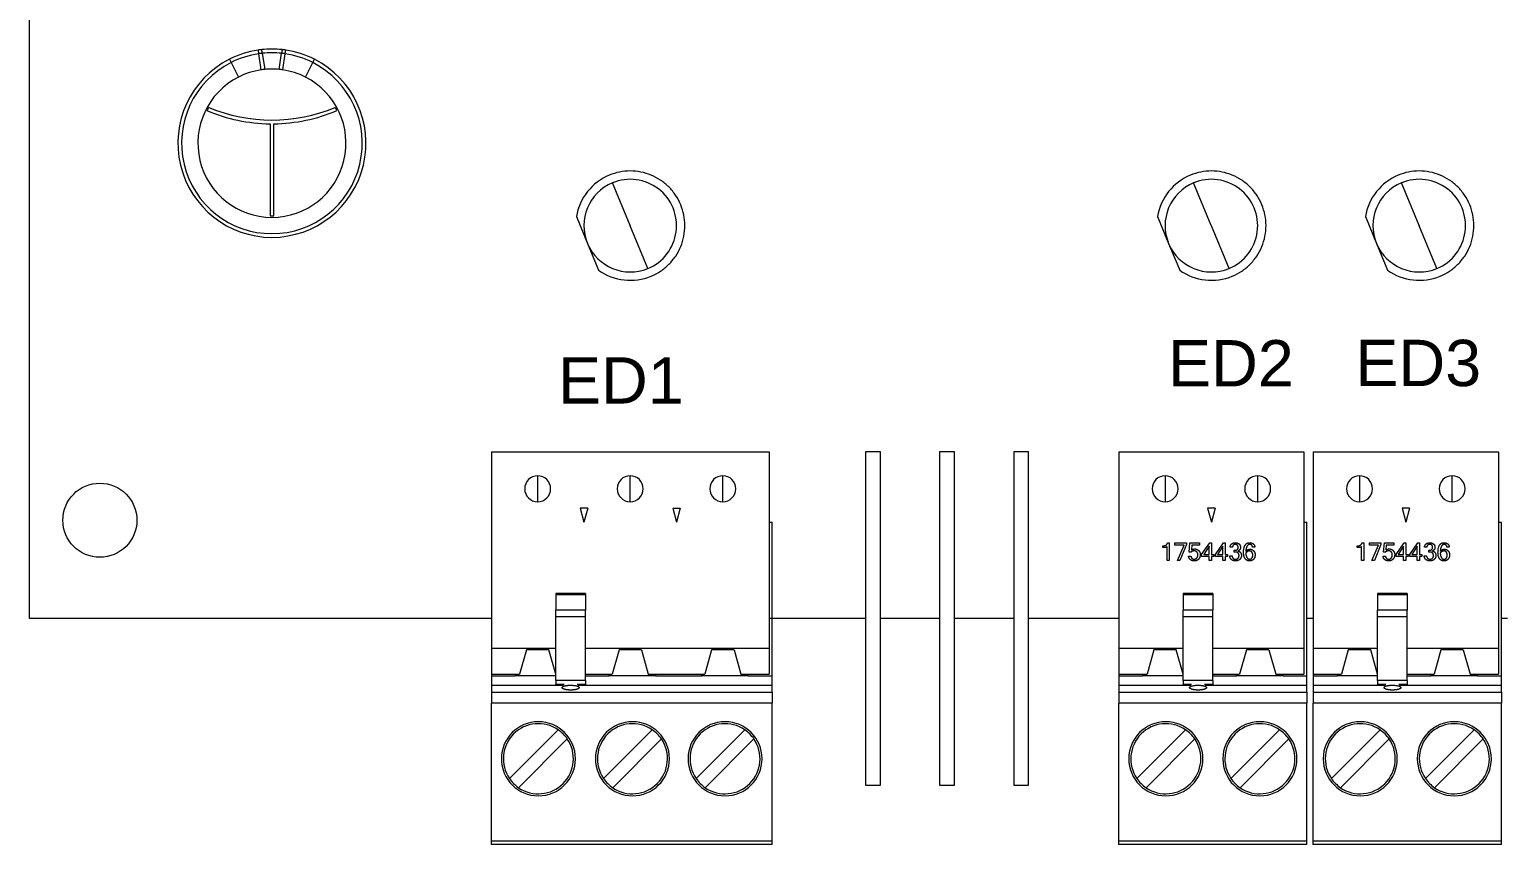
# Model space of a CAD drawing. Header units: millimetres. Extents: x -118 to 1430, y 370 to 641.
# Drawn here: x 362.7 to 442.3, y 454.8 to 498.8 of the extents above; entities that cross this region are included whole.
import ezdxf

# ---------------------------------------------------------------- set-up
doc = ezdxf.new("R2010")
doc.units = ezdxf.units.MM
doc.layers.add('TANGENT EDGES', color=7, linetype='Continuous', lineweight=0)
doc.layers.add('VISIBLE', color=7, linetype='Continuous', lineweight=0)
doc.styles.get("Standard").update_dxf_attribs({"font": 'arial.ttf'})

msp = doc.modelspace()

# ---------------------------------------------------------------- linework, layer by layer
at = {"layer": 'TANGENT EDGES'}
for p, q in [((373.482, 497.146), (373.572, 496.968)), ((375.032, 497.641), (375.061, 497.443)), ((375.061, 497.443), (375.191, 496.573)), ((375.26, 497.468), (375.39, 496.597)), ((376.174, 496.597), (376.304, 497.468)), ((376.372, 496.573), (376.502, 497.443)), ((376.502, 497.443), (376.532, 497.641)), ((377.991, 496.968), (378.082, 497.146)), ((373.572, 496.968), (373.971, 496.183)), ((377.593, 496.183), (377.991, 496.968)), ((395.129, 488.177), (394.175, 490.477)), ((426.514, 488.177), (425.56, 490.477)), ((437.74, 488.177), (436.786, 490.477)), ((396.091, 485.858), (395.137, 488.158)), ((427.476, 485.858), (426.522, 488.158)), ((438.701, 485.858), (437.747, 488.158)), ((390.133, 474.67), (390.133, 473.27)), ((395.133, 473.27), (395.133, 474.67)), ((400.133, 473.27), (400.133, 474.67)), ((424.018, 474.67), (424.018, 473.27)), ((429.018, 473.27), (429.018, 474.67)), ((434.518, 474.67), (434.518, 473.27)), ((439.518, 473.27), (439.518, 474.67)), ((392.713, 468.246), (391.113, 468.246)), ((426.598, 468.246), (424.998, 468.246)), ((437.098, 468.246), (435.498, 468.246)), ((392.713, 467.425), (391.113, 467.425)), ((426.598, 467.425), (424.998, 467.425)), ((437.098, 467.425), (435.498, 467.425)), ((391.561, 463.402), (391.113, 463.402)), ((392.713, 463.402), (392.265, 463.402)), ((425.446, 463.402), (424.998, 463.402)), ((426.598, 463.402), (426.15, 463.402)), ((435.946, 463.402), (435.498, 463.402)), ((437.098, 463.402), (436.65, 463.402)), ((402.793, 462.4), (387.633, 462.4)), ((431.678, 462.4), (421.518, 462.4)), ((442.178, 462.4), (432.018, 462.4)), ((387.633, 454.974), (402.793, 454.974)), ((421.518, 454.974), (431.678, 454.974)), ((432.018, 454.974), (442.178, 454.974)), ((402.793, 454.774), (387.633, 454.774)), ((431.678, 454.774), (421.518, 454.774)), ((442.178, 454.774), (432.018, 454.774))]:
    msp.add_line(p, q, dxfattribs=at)
for centre, radius, start, end in [((375.782, 492.616), 4.88, 98.49015, 116.92055), ((375.78, 492.63), 4.867, 96.13798, 98.49329), ((375.782, 492.616), 4.88, 83.85882, 96.14118), ((375.783, 492.63), 4.867, 81.50671, 83.86202), ((375.782, 492.616), 4.88, 63.07945, 81.50985), ((375.782, 492.616), 4.88, 116.92064, 63.07936), ((395.133, 488.167), 0.01, 112.52267, 292.52267), ((395.133, 488.167), 0.01, 292.52267, 112.52267), ((426.518, 488.167), 0.01, 112.52267, 292.52267), ((426.518, 488.167), 0.01, 292.52267, 112.52267), ((437.744, 488.167), 0.01, 112.52267, 292.52267), ((437.744, 488.167), 0.01, 292.52267, 112.52267), ((390.133, 473.97), 0.7, 90, 270), ((390.133, 473.97), 0.7, 270, 90), ((395.133, 473.97), 0.7, 90, 270), ((395.133, 473.97), 0.7, 270, 90), ((400.133, 473.97), 0.7, 90, 270), ((400.133, 473.97), 0.7, 270, 90), ((424.018, 473.97), 0.7, 90, 270), ((424.018, 473.97), 0.7, 270, 90), ((429.018, 473.97), 0.7, 90, 270), ((429.018, 473.97), 0.7, 270, 90), ((434.518, 473.97), 0.7, 90, 270), ((434.518, 473.97), 0.7, 270, 90), ((439.518, 473.97), 0.7, 90, 270), ((439.518, 473.97), 0.7, 270, 90)]:
    msp.add_arc(centre, radius, start, end, dxfattribs=at)
for centre, major_axis, ratio, start_param, end_param in [((375.26, 497.469), (-0.03, 0.198), 0.000328, 4.71129, 6.283185), ((376.304, 497.469), (-0.029, -0.198), 0.000506, -3.141545, -1.570256)]:
    msp.add_ellipse(centre, major_axis=major_axis, ratio=ratio, start_param=start_param, end_param=end_param, dxfattribs=at)
at = {"layer": 'VISIBLE'}
for p, q in [((362.689, 466.97), (362.689, 553.57)), ((375.232, 497.667), (375.23, 497.666)), ((376.333, 497.666), (376.332, 497.667)), ((375.682, 493.666), (375.682, 488.695)), ((375.882, 488.695), (375.882, 493.666)), ((392.224, 488.656), (392.824, 487.21)), ((423.609, 488.656), (424.209, 487.21)), ((434.834, 488.656), (435.434, 487.21)), ((392.824, 487.21), (393.424, 485.763)), ((424.209, 487.21), (424.809, 485.763)), ((435.434, 487.21), (436.034, 485.763)), ((387.633, 475.97), (387.633, 466.97)), ((387.633, 475.97), (402.633, 475.97)), ((402.633, 475.97), (402.633, 466.97)), ((407.843, 475.97), (407.843, 457.97)), ((408.643, 475.97), (407.843, 475.97)), ((408.643, 457.97), (408.643, 475.97)), ((411.843, 475.97), (411.843, 457.97)), ((412.643, 475.97), (411.843, 475.97)), ((412.643, 457.97), (412.643, 475.97)), ((415.843, 475.97), (415.843, 457.97)), ((416.643, 475.97), (415.843, 475.97)), ((416.643, 457.97), (416.643, 475.97)), ((421.518, 475.97), (421.518, 466.97)), ((421.518, 475.97), (431.518, 475.97)), ((431.518, 475.97), (431.518, 466.97)), ((432.018, 475.97), (432.018, 466.97)), ((432.018, 475.97), (442.018, 475.97)), ((442.018, 475.97), (442.018, 466.97)), ((392.834, 472.92), (392.432, 472.92)), ((392.432, 472.92), (392.633, 472.17)), ((392.834, 472.92), (392.633, 472.17)), ((397.432, 472.92), (397.834, 472.92)), ((397.432, 472.92), (397.633, 472.17)), ((397.834, 472.92), (397.633, 472.17)), ((426.719, 472.92), (426.317, 472.92)), ((426.317, 472.92), (426.518, 472.17)), ((426.719, 472.92), (426.518, 472.17)), ((437.219, 472.92), (436.817, 472.92)), ((436.817, 472.92), (437.018, 472.17)), ((437.219, 472.92), (437.018, 472.17)), ((402.633, 472.17), (402.793, 472.17)), ((402.793, 463.87), (402.793, 472.17)), ((431.518, 472.17), (431.678, 472.17)), ((431.678, 463.87), (431.678, 472.17)), ((442.018, 472.17), (442.178, 472.17)), ((442.178, 463.87), (442.178, 472.17)), ((423.894, 470.791), (423.894, 470.887)), ((424.123, 470.09), (424.123, 470.841)), ((424.152, 471.06), (424.246, 471.06)), ((424.246, 471.06), (424.246, 470.09)), ((424.552, 470.931), (424.552, 471.044)), ((424.552, 471.044), (425.169, 471.044)), ((425.041, 470.931), (424.552, 470.931)), ((424.685, 470.09), (425.041, 470.931)), ((425.169, 470.958), (424.822, 470.09)), ((425.169, 471.044), (425.169, 470.958)), ((425.32, 470.54), (425.36, 471.044)), ((425.36, 471.044), (425.872, 471.044)), ((425.465, 470.931), (425.444, 470.666)), ((425.872, 470.931), (425.465, 470.931)), ((425.872, 471.044), (425.872, 470.931)), ((425.991, 470.426), (426.426, 471.056)), ((426.399, 470.863), (426.106, 470.426)), ((426.399, 470.426), (426.399, 470.863)), ((426.426, 471.056), (426.522, 471.056)), ((426.522, 471.056), (426.522, 470.426)), ((426.733, 470.426), (427.167, 471.056)), ((427.14, 470.863), (426.847, 470.426)), ((427.14, 470.426), (427.14, 470.863)), ((427.167, 471.056), (427.263, 471.056)), ((427.263, 471.056), (427.263, 470.426)), ((427.652, 470.812), (427.525, 470.812)), ((428.866, 470.823), (428.739, 470.823)), ((434.394, 470.791), (434.394, 470.887)), ((434.623, 470.09), (434.623, 470.841)), ((434.652, 471.06), (434.746, 471.06)), ((434.746, 471.06), (434.746, 470.09)), ((435.052, 470.931), (435.052, 471.044)), ((435.052, 471.044), (435.669, 471.044)), ((435.541, 470.931), (435.052, 470.931)), ((435.185, 470.09), (435.541, 470.931)), ((435.669, 470.958), (435.322, 470.09)), ((435.669, 471.044), (435.669, 470.958)), ((435.82, 470.54), (435.86, 471.044)), ((435.86, 471.044), (436.372, 471.044)), ((435.965, 470.931), (435.944, 470.666)), ((436.372, 470.931), (435.965, 470.931)), ((436.372, 471.044), (436.372, 470.931)), ((436.491, 470.426), (436.926, 471.056)), ((436.899, 470.863), (436.606, 470.426)), ((436.899, 470.426), (436.899, 470.863)), ((436.926, 471.056), (437.022, 471.056)), ((437.022, 471.056), (437.022, 470.426)), ((437.233, 470.426), (437.667, 471.056)), ((437.64, 470.863), (437.347, 470.426)), ((437.64, 470.426), (437.64, 470.863)), ((437.667, 471.056), (437.763, 471.056)), ((437.763, 471.056), (437.763, 470.426)), ((438.152, 470.812), (438.025, 470.812)), ((439.366, 470.823), (439.239, 470.823)), ((424.246, 470.09), (424.123, 470.09)), ((424.822, 470.09), (424.685, 470.09)), ((425.285, 470.34), (425.412, 470.34)), ((425.416, 470.54), (425.32, 470.54)), ((425.991, 470.318), (425.991, 470.426)), ((426.399, 470.318), (425.991, 470.318)), ((426.106, 470.426), (426.399, 470.426)), ((426.399, 470.09), (426.399, 470.318)), ((426.522, 470.09), (426.399, 470.09)), ((426.522, 470.426), (426.651, 470.426)), ((426.522, 470.318), (426.522, 470.09)), ((426.651, 470.318), (426.522, 470.318)), ((426.651, 470.426), (426.651, 470.318)), ((426.733, 470.318), (426.733, 470.426)), ((427.14, 470.318), (426.733, 470.318)), ((426.847, 470.426), (427.14, 470.426)), ((427.14, 470.09), (427.14, 470.318)), ((427.263, 470.09), (427.14, 470.09)), ((427.263, 470.426), (427.392, 470.426)), ((427.392, 470.318), (427.263, 470.318)), ((427.263, 470.318), (427.263, 470.09)), ((427.392, 470.426), (427.392, 470.318)), ((427.513, 470.342), (427.64, 470.342)), ((427.757, 470.555), (427.757, 470.651)), ((427.757, 470.651), (427.785, 470.651)), ((427.804, 470.555), (427.757, 470.555)), ((434.746, 470.09), (434.623, 470.09)), ((435.322, 470.09), (435.185, 470.09)), ((435.785, 470.34), (435.912, 470.34)), ((435.916, 470.54), (435.82, 470.54)), ((436.491, 470.318), (436.491, 470.426)), ((436.899, 470.318), (436.491, 470.318)), ((436.606, 470.426), (436.899, 470.426)), ((436.899, 470.09), (436.899, 470.318)), ((437.022, 470.09), (436.899, 470.09)), ((437.022, 470.426), (437.151, 470.426)), ((437.022, 470.318), (437.022, 470.09)), ((437.151, 470.318), (437.022, 470.318)), ((437.151, 470.426), (437.151, 470.318)), ((437.233, 470.318), (437.233, 470.426)), ((437.64, 470.318), (437.233, 470.318)), ((437.347, 470.426), (437.64, 470.426)), ((437.64, 470.09), (437.64, 470.318)), ((437.763, 470.09), (437.64, 470.09)), ((437.763, 470.426), (437.892, 470.426)), ((437.892, 470.318), (437.763, 470.318)), ((437.763, 470.318), (437.763, 470.09)), ((437.892, 470.426), (437.892, 470.318)), ((438.013, 470.342), (438.14, 470.342)), ((438.257, 470.555), (438.257, 470.651)), ((438.257, 470.651), (438.285, 470.651)), ((438.304, 470.555), (438.257, 470.555)), ((392.713, 468.31), (391.113, 468.31)), ((391.113, 468.31), (391.113, 468.246)), ((391.113, 468.246), (391.113, 467.425)), ((392.713, 468.31), (392.713, 468.246)), ((392.713, 468.246), (392.713, 467.425)), ((426.598, 468.31), (424.998, 468.31)), ((424.998, 468.31), (424.998, 468.246)), ((424.998, 468.246), (424.998, 467.425)), ((426.598, 468.31), (426.598, 468.246)), ((426.598, 468.246), (426.598, 467.425)), ((437.098, 468.31), (435.498, 468.31)), ((435.498, 468.31), (435.498, 468.246)), ((435.498, 468.246), (435.498, 467.425)), ((437.098, 468.31), (437.098, 468.246)), ((437.098, 468.246), (437.098, 467.425)), ((387.633, 466.97), (362.689, 466.97)), ((387.633, 466.97), (387.633, 465.344)), ((391.113, 467.055), (391.113, 467.425)), ((392.713, 467.055), (391.113, 467.055)), ((391.113, 463.627), (391.113, 467.055)), ((392.713, 467.055), (392.713, 467.425)), ((392.713, 463.627), (392.713, 467.055)), ((402.633, 466.97), (402.633, 465.344)), ((407.843, 466.97), (402.633, 466.97)), ((407.843, 466.97), (402.633, 466.97)), ((411.843, 466.97), (408.643, 466.97)), ((411.843, 466.97), (408.643, 466.97)), ((415.843, 466.97), (412.643, 466.97)), ((421.518, 466.97), (416.643, 466.97)), ((421.518, 466.97), (421.518, 465.344)), ((424.998, 467.055), (424.998, 467.425)), ((426.598, 467.055), (424.998, 467.055)), ((424.998, 463.627), (424.998, 467.055)), ((426.598, 467.055), (426.598, 467.425)), ((426.598, 463.627), (426.598, 467.055)), ((431.518, 466.97), (431.518, 465.344)), ((432.018, 466.97), (431.678, 466.97)), ((432.018, 466.97), (432.018, 465.344)), ((435.498, 467.055), (435.498, 467.425)), ((437.098, 467.055), (435.498, 467.055)), ((435.498, 463.627), (435.498, 467.055)), ((437.098, 467.055), (437.098, 467.425)), ((437.098, 463.627), (437.098, 467.055)), ((442.018, 466.97), (442.018, 465.344)), ((442.518, 466.97), (442.178, 466.97)), ((391.113, 465.344), (387.633, 465.344)), ((387.633, 465.344), (387.633, 463.97)), ((389.528, 465.27), (389.158, 463.97)), ((390.738, 465.27), (389.528, 465.27)), ((391.108, 463.97), (390.738, 465.27)), ((402.633, 465.344), (392.713, 465.344)), ((394.528, 465.27), (394.158, 463.97)), ((395.738, 465.27), (394.528, 465.27)), ((395.738, 465.27), (396.108, 463.97)), ((399.528, 465.27), (399.158, 463.97)), ((400.738, 465.27), (399.528, 465.27)), ((400.738, 465.27), (401.108, 463.97)), ((402.633, 465.344), (402.633, 463.97)), ((424.998, 465.344), (421.518, 465.344)), ((421.518, 465.344), (421.518, 463.97)), ((423.413, 465.27), (423.043, 463.97)), ((424.623, 465.27), (423.413, 465.27)), ((424.993, 463.97), (424.623, 465.27)), ((431.518, 465.344), (426.598, 465.344)), ((428.413, 465.27), (428.043, 463.97)), ((429.623, 465.27), (428.413, 465.27)), ((429.623, 465.27), (429.993, 463.97)), ((431.518, 465.344), (431.518, 463.97)), ((435.498, 465.344), (432.018, 465.344)), ((432.018, 465.344), (432.018, 463.97)), ((433.913, 465.27), (433.543, 463.97)), ((435.123, 465.27), (433.913, 465.27)), ((435.493, 463.97), (435.123, 465.27)), ((442.018, 465.344), (437.098, 465.344)), ((438.913, 465.27), (438.543, 463.97)), ((440.123, 465.27), (438.913, 465.27)), ((440.123, 465.27), (440.493, 463.97)), ((442.018, 465.344), (442.018, 463.97)), ((387.633, 463.97), (389.158, 463.97)), ((387.633, 463.97), (387.633, 463.87)), ((387.633, 463.87), (387.633, 463.37)), ((387.633, 463.87), (388.918, 463.87)), ((388.918, 463.97), (388.918, 463.87)), ((391.113, 463.87), (388.918, 463.87)), ((391.108, 463.97), (391.113, 463.97)), ((392.713, 463.627), (391.113, 463.627)), ((391.113, 463.627), (391.113, 463.402)), ((392.713, 463.97), (394.158, 463.97)), ((392.713, 463.87), (393.998, 463.87)), ((392.713, 463.627), (392.713, 463.402)), ((393.998, 463.87), (393.998, 463.97)), ((396.508, 463.87), (393.998, 463.87)), ((396.108, 463.97), (399.158, 463.97)), ((396.508, 463.87), (396.508, 463.97)), ((396.508, 463.87), (398.998, 463.87)), ((398.998, 463.87), (398.998, 463.97)), ((401.508, 463.87), (398.998, 463.87)), ((401.108, 463.97), (402.633, 463.97)), ((401.508, 463.87), (401.508, 463.97)), ((401.508, 463.87), (402.793, 463.87)), ((402.793, 463.37), (402.793, 463.87)), ((421.518, 463.97), (423.043, 463.97)), ((421.518, 463.97), (421.518, 463.87)), ((421.518, 463.87), (421.518, 463.37)), ((421.518, 463.87), (422.803, 463.87)), ((422.803, 463.97), (422.803, 463.87)), ((424.998, 463.87), (422.803, 463.87)), ((424.993, 463.97), (424.998, 463.97)), ((426.598, 463.627), (424.998, 463.627)), ((424.998, 463.627), (424.998, 463.402)), ((426.598, 463.97), (428.043, 463.97)), ((426.598, 463.87), (427.883, 463.87)), ((426.598, 463.627), (426.598, 463.402)), ((427.883, 463.87), (427.883, 463.97)), ((430.393, 463.87), (427.883, 463.87)), ((429.993, 463.97), (431.518, 463.97)), ((430.393, 463.87), (430.393, 463.97)), ((430.393, 463.87), (431.678, 463.87)), ((431.678, 463.37), (431.678, 463.87)), ((432.018, 463.97), (433.543, 463.97)), ((432.018, 463.97), (432.018, 463.87)), ((432.018, 463.87), (432.018, 463.37)), ((432.018, 463.87), (433.303, 463.87)), ((433.303, 463.97), (433.303, 463.87)), ((435.498, 463.87), (433.303, 463.87)), ((435.493, 463.97), (435.498, 463.97)), ((437.098, 463.627), (435.498, 463.627)), ((435.498, 463.627), (435.498, 463.402)), ((437.098, 463.97), (438.543, 463.97)), ((437.098, 463.87), (438.383, 463.87)), ((437.098, 463.627), (437.098, 463.402)), ((438.383, 463.87), (438.383, 463.97)), ((440.893, 463.87), (438.383, 463.87)), ((440.493, 463.97), (442.018, 463.97)), ((440.893, 463.87), (440.893, 463.97)), ((440.893, 463.87), (442.178, 463.87)), ((442.178, 463.37), (442.178, 463.87)), ((387.633, 463.37), (391.532, 463.37)), ((387.633, 463.37), (387.633, 463)), ((387.633, 463), (402.793, 463)), ((387.633, 463), (387.633, 462.4)), ((391.113, 463.37), (391.113, 463.402)), ((392.295, 463.37), (402.793, 463.37)), ((392.713, 463.37), (392.713, 463.402)), ((402.793, 463), (402.793, 463.37)), ((402.793, 463), (402.793, 462.4)), ((421.518, 463.37), (425.416, 463.37)), ((421.518, 463.37), (421.518, 463)), ((421.518, 463), (431.678, 463)), ((421.518, 463), (421.518, 462.4)), ((424.998, 463.37), (424.998, 463.402)), ((426.18, 463.37), (431.678, 463.37)), ((426.598, 463.37), (426.598, 463.402)), ((431.678, 463), (431.678, 463.37)), ((431.678, 463), (431.678, 462.4)), ((432.018, 463.37), (435.916, 463.37)), ((432.018, 463.37), (432.018, 463)), ((432.018, 463), (442.178, 463)), ((432.018, 463), (432.018, 462.4)), ((435.498, 463.37), (435.498, 463.402)), ((436.68, 463.37), (442.178, 463.37)), ((437.098, 463.37), (437.098, 463.402)), ((442.178, 463), (442.178, 463.37)), ((442.178, 463), (442.178, 462.4)), ((387.633, 454.974), (387.633, 462.4)), ((402.793, 454.974), (402.793, 462.4)), ((421.518, 454.974), (421.518, 462.4)), ((431.678, 454.974), (431.678, 462.4)), ((432.018, 454.974), (432.018, 462.4)), ((442.178, 454.974), (442.178, 462.4)), ((388.611, 458.333), (391.24, 460.962)), ((391.735, 460.467), (389.106, 457.838)), ((396.32, 460.962), (393.691, 458.333)), ((394.186, 457.838), (396.815, 460.467)), ((401.32, 460.962), (398.691, 458.333)), ((399.186, 457.838), (401.815, 460.467)), ((422.496, 458.333), (425.125, 460.962)), ((425.62, 460.467), (422.991, 457.838)), ((430.205, 460.962), (427.576, 458.333)), ((428.071, 457.838), (430.7, 460.467)), ((432.996, 458.333), (435.625, 460.962)), ((436.12, 460.467), (433.491, 457.838)), ((440.705, 460.962), (438.076, 458.333)), ((438.571, 457.838), (441.2, 460.467)), ((407.843, 457.97), (408.643, 457.97)), ((411.843, 457.97), (412.643, 457.97)), ((415.843, 457.97), (416.643, 457.97)), ((387.633, 454.774), (387.633, 454.974)), ((402.793, 454.774), (402.793, 454.974)), ((421.518, 454.774), (421.518, 454.974)), ((431.678, 454.774), (431.678, 454.974)), ((432.018, 454.774), (432.018, 454.974)), ((442.178, 454.774), (442.178, 454.974)), ((387.633, 454.774), (387.633, 454.75)), ((421.518, 454.774), (421.518, 454.75)), ((432.018, 454.774), (432.018, 454.75))]:
    msp.add_line(p, q, dxfattribs=at)
msp.add_circle((366.489, 472.27), 2, dxfattribs=at)
for centre, radius, start, end in [((375.782, 492.616), 5.08, 116.92064, 270), ((375.782, 492.616), 5.08, 98.49006, 116.92064), ((375.782, 492.616), 5.08, 96.23374, 98.49006), ((375.782, 492.616), 5.08, 83.78453, 96.21547), ((375.782, 492.616), 5.08, 270, 63.07936), ((375.782, 492.616), 5.08, 81.50994, 83.76626), ((375.782, 492.616), 5.08, 63.07936, 81.50994), ((375.782, 492.616), 4, 98.49015, 116.92055), ((375.781, 492.624), 3.992, 95.62124, 98.49289), ((375.782, 492.616), 4, 90, 95.62408), ((375.782, 492.616), 4, 84.37592, 90), ((375.783, 492.624), 3.992, 81.50711, 84.37876), ((375.782, 492.616), 4, 63.07945, 81.50985), ((375.782, 492.616), 4, 116.92058, 270.00006), ((375.782, 492.616), 4, 269.99993, 63.07943), ((375.775, 492.62), 3.916, 150.45217, 153.39154), ((375.782, 502.704), 9.039, 247.16704, 269.3661), ((375.782, 502.704), 8.839, 247.28605, 292.71395), ((375.782, 502.704), 9.039, 270.6339, 292.83296), ((375.788, 492.62), 3.916, 26.60846, 29.54783), ((395.133, 488.167), 2.95, 112.52267, 170.45889), ((395.133, 488.167), 2.95, 101.27267, 112.52267), ((395.133, 488.167), 2.95, 90.02267, 101.27267), ((395.133, 488.167), 2.95, 78.77267, 90.02267), ((395.133, 488.167), 2.95, 56.27267, 78.77267), ((426.518, 488.167), 2.95, 112.52267, 170.45889), ((426.518, 488.167), 2.95, 101.27267, 112.52267), ((426.518, 488.167), 2.95, 90.02267, 101.27267), ((426.518, 488.167), 2.95, 78.77267, 90.02267), ((426.518, 488.167), 2.95, 56.27267, 78.77267), ((437.744, 488.167), 2.95, 112.52267, 170.45889), ((437.744, 488.167), 2.95, 101.27267, 112.52267), ((437.744, 488.167), 2.95, 90.02267, 101.27267), ((437.744, 488.167), 2.95, 78.77267, 90.02267), ((437.744, 488.167), 2.95, 56.27267, 78.77267), ((395.133, 488.167), 2.5, 112.52267, 292.52267), ((395.133, 488.167), 2.5, 292.52267, 112.52267), ((395.133, 488.167), 2.95, 45.02267, 56.27267), ((395.133, 488.167), 2.95, 33.77267, 45.02267), ((426.518, 488.167), 2.5, 112.52267, 292.52267), ((426.518, 488.167), 2.5, 292.52267, 112.52267), ((426.518, 488.167), 2.95, 45.02267, 56.27267), ((426.518, 488.167), 2.95, 33.77267, 45.02267), ((437.744, 488.167), 2.5, 112.52267, 292.52267), ((437.744, 488.167), 2.5, 292.52267, 112.52267), ((437.744, 488.167), 2.95, 45.02267, 56.27267), ((437.744, 488.167), 2.95, 33.77267, 45.02267), ((395.133, 488.167), 2.95, 11.27267, 33.77267), ((426.518, 488.167), 2.95, 11.27267, 33.77267), ((437.744, 488.167), 2.95, 11.27267, 33.77267), ((375.782, 492.609), 3.916, 268.53659, 271.46341), ((395.133, 488.167), 2.95, 0.02267, 11.27267), ((426.518, 488.167), 2.95, 0.02267, 11.27267), ((437.744, 488.167), 2.95, 0.02267, 11.27267), ((395.133, 488.167), 2.95, 326.27267, 348.77267), ((395.133, 488.167), 2.95, 348.77267, 0.02267), ((426.518, 488.167), 2.95, 326.27267, 348.77267), ((426.518, 488.167), 2.95, 348.77267, 0.02267), ((437.744, 488.167), 2.95, 326.27267, 348.77267), ((437.744, 488.167), 2.95, 348.77267, 0.02267), ((395.133, 488.167), 2.95, 303.77267, 315.02267), ((395.133, 488.167), 2.95, 315.02267, 326.27267), ((426.518, 488.167), 2.95, 303.77267, 315.02267), ((426.518, 488.167), 2.95, 315.02267, 326.27267), ((437.744, 488.167), 2.95, 303.77267, 315.02267), ((437.744, 488.167), 2.95, 315.02267, 326.27267), ((395.133, 488.167), 2.95, 234.58646, 292.52267), ((395.133, 488.167), 2.95, 292.52267, 303.77267), ((426.518, 488.167), 2.95, 234.58646, 292.52267), ((426.518, 488.167), 2.95, 292.52267, 303.77267), ((437.744, 488.167), 2.95, 234.58646, 292.52267), ((437.744, 488.167), 2.95, 292.52267, 303.77267), ((390.173, 459.4), 2, 90, 270), ((390.173, 459.4), 1.891, 55.66345, 135), ((390.173, 459.4), 2, 270, 90), ((395.253, 459.4), 2, 90, 270), ((395.253, 459.4), 1.891, 55.66345, 135), ((395.253, 459.4), 2, 270, 90), ((400.253, 459.4), 2, 90, 270), ((400.253, 459.4), 1.891, 55.66345, 135), ((400.253, 459.4), 2, 270, 90), ((424.058, 459.4), 2, 90, 270), ((424.058, 459.4), 1.891, 55.66345, 135), ((424.058, 459.4), 2, 270, 90), ((429.138, 459.4), 2, 90, 270), ((429.138, 459.4), 1.891, 55.66345, 135), ((429.138, 459.4), 2, 270, 90), ((434.558, 459.4), 2, 90, 270), ((434.558, 459.4), 1.891, 55.66345, 135), ((434.558, 459.4), 2, 270, 90), ((439.638, 459.4), 2, 90, 270), ((439.638, 459.4), 1.891, 55.66345, 135), ((439.638, 459.4), 2, 270, 90), ((390.173, 459.4), 1.891, 135, 214.33655), ((390.173, 459.4), 1.891, 34.33655, 55.66345), ((390.173, 459.4), 1.891, 315, 34.33655), ((395.253, 459.4), 1.891, 135, 214.33655), ((395.253, 459.4), 1.891, 34.33655, 55.66345), ((395.253, 459.4), 1.891, 315, 34.33655), ((400.253, 459.4), 1.891, 135, 214.33655), ((400.253, 459.4), 1.891, 34.33655, 55.66345), ((400.253, 459.4), 1.891, 315, 34.33655), ((424.058, 459.4), 1.891, 135, 214.33655), ((424.058, 459.4), 1.891, 34.33655, 55.66345), ((424.058, 459.4), 1.891, 315, 34.33655), ((429.138, 459.4), 1.891, 135, 214.33655), ((429.138, 459.4), 1.891, 34.33655, 55.66345), ((429.138, 459.4), 1.891, 315, 34.33655), ((434.558, 459.4), 1.891, 135, 214.33655), ((434.558, 459.4), 1.891, 34.33655, 55.66345), ((434.558, 459.4), 1.891, 315, 34.33655), ((439.638, 459.4), 1.891, 135, 214.33655), ((439.638, 459.4), 1.891, 34.33655, 55.66345), ((439.638, 459.4), 1.891, 315, 34.33655), ((390.173, 459.4), 1.891, 214.33655, 235.66345), ((390.173, 459.4), 1.891, 235.66345, 315), ((395.253, 459.4), 1.891, 214.33655, 235.66345), ((395.253, 459.4), 1.891, 235.66345, 315), ((400.253, 459.4), 1.891, 214.33655, 235.66345), ((400.253, 459.4), 1.891, 235.66345, 315), ((424.058, 459.4), 1.891, 214.33655, 235.66345), ((424.058, 459.4), 1.891, 235.66345, 315), ((429.138, 459.4), 1.891, 214.33655, 235.66345), ((429.138, 459.4), 1.891, 235.66345, 315), ((434.558, 459.4), 1.891, 214.33655, 235.66345), ((434.558, 459.4), 1.891, 235.66345, 315), ((439.638, 459.4), 1.891, 214.33655, 235.66345), ((439.638, 459.4), 1.891, 235.66345, 315)]:
    msp.add_arc(centre, radius, start, end, dxfattribs=at)
for points in [[(423.894, 470.887), (424.118, 470.887), (424.152, 471.06)], [(424.123, 470.841), (424.049, 470.791), (423.894, 470.791)], [(427.525, 470.812), (427.539, 470.933), (427.618, 470.997)], [(427.618, 470.997), (427.697, 471.06), (427.812, 471.06)], [(427.814, 470.964), (427.669, 470.964), (427.652, 470.812)], [(427.785, 470.651), (427.964, 470.651), (427.964, 470.815)], [(427.812, 471.06), (427.939, 471.06), (428.015, 470.991)], [(427.925, 470.926), (427.886, 470.964), (427.814, 470.964)], [(427.964, 470.815), (427.964, 470.887), (427.925, 470.926)], [(428.015, 470.991), (428.091, 470.922), (428.091, 470.812)], [(428.091, 470.812), (428.091, 470.751), (428.058, 470.697)], [(428.256, 470.536), (428.256, 471.06), (428.593, 471.06)], [(428.444, 470.871), (428.39, 470.779), (428.38, 470.605)], [(428.587, 470.964), (428.499, 470.964), (428.444, 470.871)], [(428.739, 470.823), (428.723, 470.964), (428.587, 470.964)], [(428.593, 471.06), (428.7, 471.06), (428.775, 471)], [(428.775, 471), (428.849, 470.941), (428.866, 470.823)], [(434.394, 470.887), (434.618, 470.887), (434.652, 471.06)], [(434.623, 470.841), (434.549, 470.791), (434.394, 470.791)], [(438.025, 470.812), (438.039, 470.933), (438.118, 470.997)], [(438.118, 470.997), (438.197, 471.06), (438.312, 471.06)], [(438.314, 470.964), (438.169, 470.964), (438.152, 470.812)], [(438.285, 470.651), (438.464, 470.651), (438.464, 470.815)], [(438.312, 471.06), (438.439, 471.06), (438.515, 470.991)], [(438.425, 470.926), (438.386, 470.964), (438.314, 470.964)], [(438.464, 470.815), (438.464, 470.887), (438.425, 470.926)], [(438.515, 470.991), (438.591, 470.922), (438.591, 470.812)], [(438.591, 470.812), (438.591, 470.751), (438.558, 470.697)], [(438.756, 470.536), (438.756, 471.06), (439.093, 471.06)], [(438.944, 470.871), (438.89, 470.779), (438.88, 470.605)], [(439.087, 470.964), (438.999, 470.964), (438.944, 470.871)], [(439.239, 470.823), (439.223, 470.964), (439.087, 470.964)], [(439.093, 471.06), (439.2, 471.06), (439.275, 471)], [(439.275, 471), (439.349, 470.941), (439.366, 470.823)], [(425.385, 470.14), (425.299, 470.207), (425.285, 470.34)], [(425.592, 470.073), (425.471, 470.073), (425.385, 470.14)], [(425.412, 470.34), (425.423, 470.254), (425.472, 470.212)], [(425.589, 470.619), (425.487, 470.619), (425.416, 470.54)], [(425.444, 470.666), (425.515, 470.723), (425.621, 470.723)], [(425.472, 470.212), (425.522, 470.17), (425.592, 470.17)], [(425.734, 470.561), (425.679, 470.619), (425.589, 470.619)], [(425.592, 470.17), (425.68, 470.17), (425.735, 470.237)], [(425.829, 470.17), (425.74, 470.073), (425.592, 470.073)], [(425.621, 470.723), (425.741, 470.723), (425.829, 470.639)], [(425.79, 470.403), (425.79, 470.503), (425.734, 470.561)], [(425.735, 470.237), (425.79, 470.304), (425.79, 470.403)], [(425.829, 470.639), (425.918, 470.554), (425.918, 470.414)], [(425.918, 470.414), (425.918, 470.267), (425.829, 470.17)], [(427.604, 470.147), (427.519, 470.22), (427.513, 470.342)], [(427.824, 470.073), (427.689, 470.073), (427.604, 470.147)], [(427.64, 470.342), (427.64, 470.271), (427.688, 470.22)], [(427.688, 470.22), (427.735, 470.17), (427.824, 470.17)], [(427.959, 470.507), (427.906, 470.555), (427.804, 470.555)], [(427.824, 470.17), (427.909, 470.17), (427.96, 470.225)], [(428.048, 470.156), (427.958, 470.073), (427.824, 470.073)], [(428.058, 470.697), (428.025, 470.642), (427.957, 470.614)], [(427.957, 470.614), (428.044, 470.591), (428.092, 470.525)], [(428.012, 470.368), (428.012, 470.458), (427.959, 470.507)], [(427.96, 470.225), (428.012, 470.281), (428.012, 470.368)], [(428.139, 470.371), (428.139, 470.239), (428.048, 470.156)], [(428.092, 470.525), (428.139, 470.459), (428.139, 470.371)], [(428.342, 470.193), (428.256, 470.312), (428.256, 470.536)], [(428.583, 470.073), (428.428, 470.073), (428.342, 470.193)], [(428.576, 470.613), (428.475, 470.613), (428.379, 470.51)], [(428.379, 470.51), (428.382, 470.345), (428.436, 470.258)], [(428.38, 470.605), (428.475, 470.708), (428.597, 470.708)], [(428.436, 470.258), (428.49, 470.17), (428.58, 470.17)], [(428.706, 470.551), (428.658, 470.613), (428.576, 470.613)], [(428.58, 470.17), (428.659, 470.17), (428.707, 470.233)], [(428.8, 470.169), (428.718, 470.073), (428.583, 470.073)], [(428.597, 470.708), (428.717, 470.708), (428.799, 470.621)], [(428.755, 470.392), (428.755, 470.489), (428.706, 470.551)], [(428.707, 470.233), (428.755, 470.297), (428.755, 470.392)], [(428.799, 470.621), (428.882, 470.534), (428.882, 470.4)], [(428.882, 470.4), (428.882, 470.264), (428.8, 470.169)], [(435.885, 470.14), (435.799, 470.207), (435.785, 470.34)], [(436.092, 470.073), (435.971, 470.073), (435.885, 470.14)], [(435.912, 470.34), (435.923, 470.254), (435.972, 470.212)], [(436.089, 470.619), (435.987, 470.619), (435.916, 470.54)], [(435.944, 470.666), (436.015, 470.723), (436.121, 470.723)], [(435.972, 470.212), (436.022, 470.17), (436.092, 470.17)], [(436.234, 470.561), (436.179, 470.619), (436.089, 470.619)], [(436.092, 470.17), (436.18, 470.17), (436.235, 470.237)], [(436.329, 470.17), (436.24, 470.073), (436.092, 470.073)], [(436.121, 470.723), (436.241, 470.723), (436.329, 470.639)], [(436.29, 470.403), (436.29, 470.503), (436.234, 470.561)], [(436.235, 470.237), (436.29, 470.304), (436.29, 470.403)], [(436.329, 470.639), (436.418, 470.554), (436.418, 470.414)], [(436.418, 470.414), (436.418, 470.267), (436.329, 470.17)], [(438.104, 470.147), (438.019, 470.22), (438.013, 470.342)], [(438.324, 470.073), (438.189, 470.073), (438.104, 470.147)], [(438.14, 470.342), (438.14, 470.271), (438.188, 470.22)], [(438.188, 470.22), (438.235, 470.17), (438.324, 470.17)], [(438.459, 470.507), (438.406, 470.555), (438.304, 470.555)], [(438.324, 470.17), (438.409, 470.17), (438.46, 470.225)], [(438.548, 470.156), (438.458, 470.073), (438.324, 470.073)], [(438.558, 470.697), (438.525, 470.642), (438.457, 470.614)], [(438.457, 470.614), (438.544, 470.591), (438.592, 470.525)], [(438.512, 470.368), (438.512, 470.458), (438.459, 470.507)], [(438.46, 470.225), (438.512, 470.281), (438.512, 470.368)], [(438.639, 470.371), (438.639, 470.239), (438.548, 470.156)], [(438.592, 470.525), (438.639, 470.459), (438.639, 470.371)], [(438.842, 470.193), (438.756, 470.312), (438.756, 470.536)], [(439.083, 470.073), (438.928, 470.073), (438.842, 470.193)], [(439.076, 470.613), (438.975, 470.613), (438.879, 470.51)], [(438.879, 470.51), (438.882, 470.345), (438.936, 470.258)], [(438.88, 470.605), (438.975, 470.708), (439.097, 470.708)], [(438.936, 470.258), (438.99, 470.17), (439.08, 470.17)], [(439.206, 470.551), (439.158, 470.613), (439.076, 470.613)], [(439.08, 470.17), (439.159, 470.17), (439.207, 470.233)], [(439.3, 470.169), (439.218, 470.073), (439.083, 470.073)], [(439.097, 470.708), (439.217, 470.708), (439.299, 470.621)], [(439.255, 470.392), (439.255, 470.489), (439.206, 470.551)], [(439.207, 470.233), (439.255, 470.297), (439.255, 470.392)], [(439.299, 470.621), (439.382, 470.534), (439.382, 470.4)], [(439.382, 470.4), (439.382, 470.264), (439.3, 470.169)]]:
    msp.add_open_spline(points, degree=2, dxfattribs=at)
for points, knots in [([(391.478, 463.198), (391.472, 463.203), (391.468, 463.208), (391.464, 463.213), (391.46, 463.218), (391.458, 463.223), (391.456, 463.228), (391.454, 463.237), (391.455, 463.247), (391.459, 463.256)], [2.0048581, 2.0048581, 2.0048581, 2.0048581, 2.0591781, 2.0591781, 2.0591781, 2.1134097, 2.1134097, 2.1134097, 2.2105486, 2.2105486, 2.2105486, 2.2105486]), ([(391.459, 463.256), (391.459, 463.257), (391.46, 463.258), (391.46, 463.259), (391.463, 463.264), (391.467, 463.269), (391.472, 463.274), (391.477, 463.279), (391.483, 463.284), (391.49, 463.289), (391.496, 463.293), (391.504, 463.298), (391.513, 463.303), (391.522, 463.307), (391.532, 463.312), (391.542, 463.316), (391.553, 463.32), (391.564, 463.324), (391.577, 463.328), (391.589, 463.332), (391.602, 463.335), (391.616, 463.338), (391.629, 463.342), (391.644, 463.345), (391.659, 463.348), (391.666, 463.349), (391.674, 463.351), (391.681, 463.352), (391.689, 463.353), (391.697, 463.354), (391.705, 463.356), (391.721, 463.358), (391.738, 463.36), (391.755, 463.362), (391.763, 463.363), (391.772, 463.364), (391.78, 463.364), (391.789, 463.365), (391.797, 463.366), (391.806, 463.366), (391.824, 463.368), (391.841, 463.368), (391.859, 463.369), (391.877, 463.37), (391.895, 463.37), (391.913, 463.37)], [2.2105486, 2.2105486, 2.2105486, 2.2105486, 2.2216247, 2.2216247, 2.2216247, 2.2759317, 2.2759317, 2.2759317, 2.3299268, 2.3299268, 2.3299268, 2.3840773, 2.3840773, 2.3840773, 2.4384124, 2.4384124, 2.4384124, 2.4925399, 2.4925399, 2.4925399, 2.5464815, 2.5464815, 2.5464815, 2.6005234, 2.6005234, 2.6005234, 2.6274693, 2.6274693, 2.6274693, 2.6544262, 2.6544262, 2.6544262, 2.70843, 2.70843, 2.70843, 2.7353823, 2.7353823, 2.7353823, 2.7623324, 2.7623324, 2.7623324, 2.816373, 2.816373, 2.816373, 2.8702953, 2.8702953, 2.8702953, 2.8702953]), ([(391.913, 463.107), (391.901, 463.107), (391.889, 463.107), (391.877, 463.108), (391.865, 463.108), (391.853, 463.108), (391.842, 463.109), (391.83, 463.109), (391.818, 463.11), (391.806, 463.111), (391.795, 463.112), (391.783, 463.113), (391.772, 463.114), (391.761, 463.115), (391.749, 463.116), (391.738, 463.117), (391.727, 463.119), (391.716, 463.12), (391.706, 463.122), (391.695, 463.123), (391.685, 463.125), (391.674, 463.127), (391.664, 463.128), (391.654, 463.13), (391.645, 463.132), (391.635, 463.134), (391.625, 463.136), (391.616, 463.139), (391.607, 463.141), (391.598, 463.143), (391.59, 463.146), (391.582, 463.148), (391.573, 463.15), (391.566, 463.153), (391.558, 463.156), (391.55, 463.158), (391.543, 463.161), (391.536, 463.164), (391.529, 463.167), (391.523, 463.17), (391.517, 463.173), (391.511, 463.176), (391.505, 463.179), (391.5, 463.182), (391.495, 463.185), (391.49, 463.188), (391.486, 463.191), (391.482, 463.194), (391.478, 463.198)], [1.4329539, 1.4329539, 1.4329539, 1.4329539, 1.4688088, 1.4688088, 1.4688088, 1.5047575, 1.5047575, 1.5047575, 1.5406875, 1.5406875, 1.5406875, 1.5764951, 1.5764951, 1.5764951, 1.6123262, 1.6123262, 1.6123262, 1.6481983, 1.6481983, 1.6481983, 1.6840015, 1.6840015, 1.6840015, 1.7198212, 1.7198212, 1.7198212, 1.7556962, 1.7556962, 1.7556962, 1.7915158, 1.7915158, 1.7915158, 1.827353, 1.827353, 1.827353, 1.8633412, 1.8633412, 1.8633412, 1.899371, 1.899371, 1.899371, 1.9353274, 1.9353274, 1.9353274, 1.9711343, 1.9711343, 1.9711343, 2.0070686, 2.0070686, 2.0070686, 2.0070686]), ([(391.913, 463.37), (391.931, 463.37), (391.949, 463.37), (391.967, 463.369), (391.985, 463.368), (392.003, 463.368), (392.02, 463.366), (392.055, 463.364), (392.089, 463.36), (392.121, 463.356), (392.153, 463.351), (392.183, 463.345), (392.211, 463.338), (392.224, 463.335), (392.237, 463.332), (392.25, 463.328), (392.262, 463.324), (392.273, 463.32), (392.284, 463.316), (392.294, 463.312), (392.304, 463.307), (392.313, 463.303), (392.322, 463.298), (392.33, 463.294), (392.337, 463.289), (392.343, 463.284), (392.349, 463.279), (392.354, 463.274), (392.359, 463.269), (392.363, 463.264), (392.366, 463.259), (392.366, 463.258), (392.367, 463.257), (392.367, 463.256)], [0, 0, 0, 0, 0.054, 0.054, 0.054, 0.1081119, 0.1081119, 0.1081119, 0.2160335, 0.2160335, 0.2160335, 0.3239429, 0.3239429, 0.3239429, 0.3778641, 0.3778641, 0.3778641, 0.4319972, 0.4319972, 0.4319972, 0.4862463, 0.4862463, 0.4862463, 0.5402406, 0.5402406, 0.5402406, 0.5943776, 0.5943776, 0.5943776, 0.6487161, 0.6487161, 0.6487161, 0.6597773, 0.6597773, 0.6597773, 0.6597773]), ([(392.201, 463.137), (392.191, 463.134), (392.181, 463.132), (392.17, 463.13), (392.159, 463.128), (392.148, 463.126), (392.137, 463.124), (392.126, 463.122), (392.114, 463.121), (392.102, 463.119), (392.09, 463.117), (392.078, 463.116), (392.066, 463.115), (392.054, 463.114), (392.041, 463.113), (392.029, 463.112), (392.016, 463.111), (392.003, 463.11), (391.991, 463.109), (391.978, 463.109), (391.965, 463.108), (391.952, 463.108), (391.939, 463.107), (391.926, 463.107), (391.913, 463.107)], [1.1221288, 1.1221288, 1.1221288, 1.1221288, 1.1611473, 1.1611473, 1.1611473, 1.2000646, 1.2000646, 1.2000646, 1.2390162, 1.2390162, 1.2390162, 1.2780027, 1.2780027, 1.2780027, 1.316905, 1.316905, 1.316905, 1.3558904, 1.3558904, 1.3558904, 1.394915, 1.394915, 1.394915, 1.4338398, 1.4338398, 1.4338398, 1.4338398]), ([(392.348, 463.198), (392.345, 463.195), (392.341, 463.192), (392.337, 463.189), (392.333, 463.186), (392.328, 463.183), (392.323, 463.18), (392.319, 463.177), (392.313, 463.175), (392.308, 463.172), (392.302, 463.169), (392.296, 463.167), (392.29, 463.164), (392.284, 463.161), (392.277, 463.159), (392.27, 463.156), (392.264, 463.154), (392.256, 463.152), (392.249, 463.149), (392.234, 463.145), (392.218, 463.14), (392.201, 463.137)], [0.8611269, 0.8611269, 0.8611269, 0.8611269, 0.8938324, 0.8938324, 0.8938324, 0.9265792, 0.9265792, 0.9265792, 0.959467, 0.959467, 0.959467, 0.9924119, 0.9924119, 0.9924119, 1.0253249, 1.0253249, 1.0253249, 1.0581198, 1.0581198, 1.0581198, 1.1235306, 1.1235306, 1.1235306, 1.1235306]), ([(392.367, 463.256), (392.369, 463.252), (392.37, 463.248), (392.371, 463.243), (392.372, 463.238), (392.371, 463.233), (392.37, 463.228), (392.368, 463.223), (392.366, 463.218), (392.362, 463.213), (392.359, 463.208), (392.354, 463.202), (392.348, 463.198)], [0.6597773, 0.6597773, 0.6597773, 0.6597773, 0.7028642, 0.7028642, 0.7028642, 0.7568669, 0.7568669, 0.7568669, 0.8111794, 0.8111794, 0.8111794, 0.8654371, 0.8654371, 0.8654371, 0.8654371]), ([(425.363, 463.198), (425.357, 463.203), (425.352, 463.208), (425.349, 463.213), (425.345, 463.218), (425.343, 463.223), (425.341, 463.228), (425.339, 463.237), (425.339, 463.247), (425.344, 463.256)], [2.0048581, 2.0048581, 2.0048581, 2.0048581, 2.0591781, 2.0591781, 2.0591781, 2.1134097, 2.1134097, 2.1134097, 2.2105486, 2.2105486, 2.2105486, 2.2105486]), ([(425.344, 463.256), (425.344, 463.257), (425.345, 463.258), (425.345, 463.259), (425.348, 463.264), (425.352, 463.269), (425.357, 463.274), (425.362, 463.279), (425.368, 463.284), (425.374, 463.289), (425.381, 463.293), (425.389, 463.298), (425.398, 463.303), (425.407, 463.307), (425.417, 463.312), (425.427, 463.316), (425.438, 463.32), (425.449, 463.324), (425.462, 463.328), (425.474, 463.332), (425.487, 463.335), (425.5, 463.338), (425.514, 463.342), (425.529, 463.345), (425.544, 463.348), (425.551, 463.349), (425.559, 463.351), (425.566, 463.352), (425.574, 463.353), (425.582, 463.354), (425.59, 463.356), (425.606, 463.358), (425.623, 463.36), (425.639, 463.362), (425.648, 463.363), (425.656, 463.364), (425.665, 463.364), (425.674, 463.365), (425.682, 463.366), (425.691, 463.366), (425.709, 463.368), (425.726, 463.368), (425.744, 463.369), (425.762, 463.37), (425.78, 463.37), (425.798, 463.37)], [2.2105486, 2.2105486, 2.2105486, 2.2105486, 2.2216247, 2.2216247, 2.2216247, 2.2759317, 2.2759317, 2.2759317, 2.3299268, 2.3299268, 2.3299268, 2.3840773, 2.3840773, 2.3840773, 2.4384124, 2.4384124, 2.4384124, 2.4925399, 2.4925399, 2.4925399, 2.5464815, 2.5464815, 2.5464815, 2.6005234, 2.6005234, 2.6005234, 2.6274693, 2.6274693, 2.6274693, 2.6544262, 2.6544262, 2.6544262, 2.70843, 2.70843, 2.70843, 2.7353823, 2.7353823, 2.7353823, 2.7623324, 2.7623324, 2.7623324, 2.816373, 2.816373, 2.816373, 2.8702953, 2.8702953, 2.8702953, 2.8702953]), ([(425.798, 463.107), (425.786, 463.107), (425.774, 463.107), (425.762, 463.108), (425.75, 463.108), (425.738, 463.108), (425.726, 463.109), (425.715, 463.109), (425.703, 463.11), (425.691, 463.111), (425.68, 463.112), (425.668, 463.113), (425.657, 463.114), (425.645, 463.115), (425.634, 463.116), (425.623, 463.117), (425.612, 463.119), (425.601, 463.12), (425.591, 463.122), (425.58, 463.123), (425.569, 463.125), (425.559, 463.127), (425.549, 463.128), (425.539, 463.13), (425.53, 463.132), (425.52, 463.134), (425.51, 463.136), (425.501, 463.139), (425.492, 463.141), (425.483, 463.143), (425.475, 463.146), (425.466, 463.148), (425.458, 463.15), (425.451, 463.153), (425.443, 463.156), (425.435, 463.158), (425.428, 463.161), (425.421, 463.164), (425.414, 463.167), (425.408, 463.17), (425.402, 463.173), (425.396, 463.176), (425.39, 463.179), (425.385, 463.182), (425.38, 463.185), (425.375, 463.188), (425.371, 463.191), (425.367, 463.194), (425.363, 463.198)], [1.4329539, 1.4329539, 1.4329539, 1.4329539, 1.4688088, 1.4688088, 1.4688088, 1.5047575, 1.5047575, 1.5047575, 1.5406875, 1.5406875, 1.5406875, 1.5764951, 1.5764951, 1.5764951, 1.6123262, 1.6123262, 1.6123262, 1.6481983, 1.6481983, 1.6481983, 1.6840015, 1.6840015, 1.6840015, 1.7198212, 1.7198212, 1.7198212, 1.7556962, 1.7556962, 1.7556962, 1.7915158, 1.7915158, 1.7915158, 1.827353, 1.827353, 1.827353, 1.8633412, 1.8633412, 1.8633412, 1.899371, 1.899371, 1.899371, 1.9353274, 1.9353274, 1.9353274, 1.9711343, 1.9711343, 1.9711343, 2.0070686, 2.0070686, 2.0070686, 2.0070686]), ([(425.798, 463.37), (425.816, 463.37), (425.834, 463.37), (425.852, 463.369), (425.87, 463.368), (425.888, 463.368), (425.905, 463.366), (425.94, 463.364), (425.974, 463.36), (426.006, 463.356), (426.038, 463.351), (426.068, 463.345), (426.096, 463.338), (426.109, 463.335), (426.122, 463.332), (426.134, 463.328), (426.147, 463.324), (426.158, 463.32), (426.169, 463.316), (426.179, 463.312), (426.189, 463.307), (426.198, 463.303), (426.207, 463.298), (426.215, 463.294), (426.221, 463.289), (426.228, 463.284), (426.234, 463.279), (426.239, 463.274), (426.244, 463.269), (426.248, 463.264), (426.251, 463.259), (426.251, 463.258), (426.252, 463.257), (426.252, 463.256)], [0, 0, 0, 0, 0.054, 0.054, 0.054, 0.1081119, 0.1081119, 0.1081119, 0.2160335, 0.2160335, 0.2160335, 0.3239429, 0.3239429, 0.3239429, 0.3778641, 0.3778641, 0.3778641, 0.4319972, 0.4319972, 0.4319972, 0.4862463, 0.4862463, 0.4862463, 0.5402406, 0.5402406, 0.5402406, 0.5943776, 0.5943776, 0.5943776, 0.6487161, 0.6487161, 0.6487161, 0.6597773, 0.6597773, 0.6597773, 0.6597773]), ([(426.086, 463.137), (426.076, 463.134), (426.066, 463.132), (426.055, 463.13), (426.044, 463.128), (426.033, 463.126), (426.022, 463.124), (426.01, 463.122), (425.999, 463.121), (425.987, 463.119), (425.975, 463.117), (425.963, 463.116), (425.951, 463.115), (425.939, 463.114), (425.926, 463.113), (425.914, 463.112), (425.901, 463.111), (425.888, 463.11), (425.876, 463.109), (425.863, 463.109), (425.85, 463.108), (425.837, 463.108), (425.824, 463.107), (425.811, 463.107), (425.798, 463.107)], [1.1221288, 1.1221288, 1.1221288, 1.1221288, 1.1611473, 1.1611473, 1.1611473, 1.2000646, 1.2000646, 1.2000646, 1.2390162, 1.2390162, 1.2390162, 1.2780027, 1.2780027, 1.2780027, 1.316905, 1.316905, 1.316905, 1.3558904, 1.3558904, 1.3558904, 1.394915, 1.394915, 1.394915, 1.4338398, 1.4338398, 1.4338398, 1.4338398]), ([(426.233, 463.198), (426.23, 463.195), (426.226, 463.192), (426.222, 463.189), (426.218, 463.186), (426.213, 463.183), (426.208, 463.18), (426.204, 463.177), (426.198, 463.175), (426.193, 463.172), (426.187, 463.169), (426.181, 463.167), (426.175, 463.164), (426.169, 463.161), (426.162, 463.159), (426.155, 463.156), (426.149, 463.154), (426.141, 463.152), (426.134, 463.149), (426.119, 463.145), (426.103, 463.14), (426.086, 463.137)], [0.8611269, 0.8611269, 0.8611269, 0.8611269, 0.8938324, 0.8938324, 0.8938324, 0.9265792, 0.9265792, 0.9265792, 0.959467, 0.959467, 0.959467, 0.9924119, 0.9924119, 0.9924119, 1.0253249, 1.0253249, 1.0253249, 1.0581198, 1.0581198, 1.0581198, 1.1235306, 1.1235306, 1.1235306, 1.1235306]), ([(426.252, 463.256), (426.254, 463.252), (426.255, 463.248), (426.256, 463.243), (426.257, 463.238), (426.256, 463.233), (426.255, 463.228), (426.253, 463.223), (426.251, 463.218), (426.247, 463.213), (426.244, 463.208), (426.239, 463.202), (426.233, 463.198)], [0.6597773, 0.6597773, 0.6597773, 0.6597773, 0.7028642, 0.7028642, 0.7028642, 0.7568669, 0.7568669, 0.7568669, 0.8111794, 0.8111794, 0.8111794, 0.8654371, 0.8654371, 0.8654371, 0.8654371]), ([(435.863, 463.198), (435.857, 463.203), (435.852, 463.208), (435.849, 463.213), (435.845, 463.218), (435.843, 463.223), (435.841, 463.228), (435.839, 463.237), (435.839, 463.247), (435.844, 463.256)], [2.0048581, 2.0048581, 2.0048581, 2.0048581, 2.0591781, 2.0591781, 2.0591781, 2.1134097, 2.1134097, 2.1134097, 2.2105486, 2.2105486, 2.2105486, 2.2105486]), ([(435.844, 463.256), (435.844, 463.257), (435.845, 463.258), (435.845, 463.259), (435.848, 463.264), (435.852, 463.269), (435.857, 463.274), (435.862, 463.279), (435.868, 463.284), (435.874, 463.289), (435.881, 463.293), (435.889, 463.298), (435.898, 463.303), (435.907, 463.307), (435.917, 463.312), (435.927, 463.316), (435.938, 463.32), (435.949, 463.324), (435.962, 463.328), (435.974, 463.332), (435.987, 463.335), (436, 463.338), (436.014, 463.342), (436.029, 463.345), (436.044, 463.348), (436.051, 463.349), (436.059, 463.351), (436.066, 463.352), (436.074, 463.353), (436.082, 463.354), (436.09, 463.356), (436.106, 463.358), (436.123, 463.36), (436.139, 463.362), (436.148, 463.363), (436.156, 463.364), (436.165, 463.364), (436.174, 463.365), (436.182, 463.366), (436.191, 463.366), (436.209, 463.368), (436.226, 463.368), (436.244, 463.369), (436.262, 463.37), (436.28, 463.37), (436.298, 463.37)], [2.2105486, 2.2105486, 2.2105486, 2.2105486, 2.2216247, 2.2216247, 2.2216247, 2.2759317, 2.2759317, 2.2759317, 2.3299268, 2.3299268, 2.3299268, 2.3840773, 2.3840773, 2.3840773, 2.4384124, 2.4384124, 2.4384124, 2.4925399, 2.4925399, 2.4925399, 2.5464815, 2.5464815, 2.5464815, 2.6005234, 2.6005234, 2.6005234, 2.6274693, 2.6274693, 2.6274693, 2.6544262, 2.6544262, 2.6544262, 2.70843, 2.70843, 2.70843, 2.7353823, 2.7353823, 2.7353823, 2.7623324, 2.7623324, 2.7623324, 2.816373, 2.816373, 2.816373, 2.8702953, 2.8702953, 2.8702953, 2.8702953]), ([(436.298, 463.107), (436.286, 463.107), (436.274, 463.107), (436.262, 463.108), (436.25, 463.108), (436.238, 463.108), (436.226, 463.109), (436.215, 463.109), (436.203, 463.11), (436.191, 463.111), (436.18, 463.112), (436.168, 463.113), (436.157, 463.114), (436.145, 463.115), (436.134, 463.116), (436.123, 463.117), (436.112, 463.119), (436.101, 463.12), (436.091, 463.122), (436.08, 463.123), (436.069, 463.125), (436.059, 463.127), (436.049, 463.128), (436.039, 463.13), (436.03, 463.132), (436.02, 463.134), (436.01, 463.136), (436.001, 463.139), (435.992, 463.141), (435.983, 463.143), (435.975, 463.146), (435.966, 463.148), (435.958, 463.15), (435.951, 463.153), (435.943, 463.156), (435.935, 463.158), (435.928, 463.161), (435.921, 463.164), (435.914, 463.167), (435.908, 463.17), (435.902, 463.173), (435.896, 463.176), (435.89, 463.179), (435.885, 463.182), (435.88, 463.185), (435.875, 463.188), (435.871, 463.191), (435.867, 463.194), (435.863, 463.198)], [1.4329539, 1.4329539, 1.4329539, 1.4329539, 1.4688088, 1.4688088, 1.4688088, 1.5047575, 1.5047575, 1.5047575, 1.5406875, 1.5406875, 1.5406875, 1.5764951, 1.5764951, 1.5764951, 1.6123262, 1.6123262, 1.6123262, 1.6481983, 1.6481983, 1.6481983, 1.6840015, 1.6840015, 1.6840015, 1.7198212, 1.7198212, 1.7198212, 1.7556962, 1.7556962, 1.7556962, 1.7915158, 1.7915158, 1.7915158, 1.827353, 1.827353, 1.827353, 1.8633412, 1.8633412, 1.8633412, 1.899371, 1.899371, 1.899371, 1.9353274, 1.9353274, 1.9353274, 1.9711343, 1.9711343, 1.9711343, 2.0070686, 2.0070686, 2.0070686, 2.0070686]), ([(436.298, 463.37), (436.316, 463.37), (436.334, 463.37), (436.352, 463.369), (436.37, 463.368), (436.388, 463.368), (436.405, 463.366), (436.44, 463.364), (436.474, 463.36), (436.506, 463.356), (436.538, 463.351), (436.568, 463.345), (436.596, 463.338), (436.609, 463.335), (436.622, 463.332), (436.634, 463.328), (436.647, 463.324), (436.658, 463.32), (436.669, 463.316), (436.679, 463.312), (436.689, 463.307), (436.698, 463.303), (436.707, 463.298), (436.715, 463.294), (436.721, 463.289), (436.728, 463.284), (436.734, 463.279), (436.739, 463.274), (436.744, 463.269), (436.748, 463.264), (436.751, 463.259), (436.751, 463.258), (436.752, 463.257), (436.752, 463.256)], [0, 0, 0, 0, 0.054, 0.054, 0.054, 0.1081119, 0.1081119, 0.1081119, 0.2160335, 0.2160335, 0.2160335, 0.3239429, 0.3239429, 0.3239429, 0.3778641, 0.3778641, 0.3778641, 0.4319972, 0.4319972, 0.4319972, 0.4862463, 0.4862463, 0.4862463, 0.5402406, 0.5402406, 0.5402406, 0.5943776, 0.5943776, 0.5943776, 0.6487161, 0.6487161, 0.6487161, 0.6597773, 0.6597773, 0.6597773, 0.6597773]), ([(436.586, 463.137), (436.576, 463.134), (436.566, 463.132), (436.555, 463.13), (436.544, 463.128), (436.533, 463.126), (436.522, 463.124), (436.51, 463.122), (436.499, 463.121), (436.487, 463.119), (436.475, 463.117), (436.463, 463.116), (436.451, 463.115), (436.439, 463.114), (436.426, 463.113), (436.414, 463.112), (436.401, 463.111), (436.388, 463.11), (436.376, 463.109), (436.363, 463.109), (436.35, 463.108), (436.337, 463.108), (436.324, 463.107), (436.311, 463.107), (436.298, 463.107)], [1.1221288, 1.1221288, 1.1221288, 1.1221288, 1.1611473, 1.1611473, 1.1611473, 1.2000646, 1.2000646, 1.2000646, 1.2390162, 1.2390162, 1.2390162, 1.2780027, 1.2780027, 1.2780027, 1.316905, 1.316905, 1.316905, 1.3558904, 1.3558904, 1.3558904, 1.394915, 1.394915, 1.394915, 1.4338398, 1.4338398, 1.4338398, 1.4338398]), ([(436.733, 463.198), (436.73, 463.195), (436.726, 463.192), (436.722, 463.189), (436.718, 463.186), (436.713, 463.183), (436.708, 463.18), (436.704, 463.177), (436.698, 463.175), (436.693, 463.172), (436.687, 463.169), (436.681, 463.167), (436.675, 463.164), (436.669, 463.161), (436.662, 463.159), (436.655, 463.156), (436.649, 463.154), (436.641, 463.152), (436.634, 463.149), (436.619, 463.145), (436.603, 463.14), (436.586, 463.137)], [0.8611269, 0.8611269, 0.8611269, 0.8611269, 0.8938324, 0.8938324, 0.8938324, 0.9265792, 0.9265792, 0.9265792, 0.959467, 0.959467, 0.959467, 0.9924119, 0.9924119, 0.9924119, 1.0253249, 1.0253249, 1.0253249, 1.0581198, 1.0581198, 1.0581198, 1.1235306, 1.1235306, 1.1235306, 1.1235306]), ([(436.752, 463.256), (436.754, 463.252), (436.755, 463.248), (436.756, 463.243), (436.757, 463.238), (436.756, 463.233), (436.755, 463.228), (436.753, 463.223), (436.751, 463.218), (436.747, 463.213), (436.744, 463.208), (436.739, 463.202), (436.733, 463.198)], [0.6597773, 0.6597773, 0.6597773, 0.6597773, 0.7028642, 0.7028642, 0.7028642, 0.7568669, 0.7568669, 0.7568669, 0.8111794, 0.8111794, 0.8111794, 0.8654371, 0.8654371, 0.8654371, 0.8654371])]:
    msp.add_open_spline(points, degree=3, knots=knots, dxfattribs=at)

# ---------------------------------------------------------------- texts
at = {"char_height": 2.5, "attachment_point": 5}
for s, insert in [('ED2', (427.573, 480.741)), ('ED3', (437.69, 480.741)), ('ED1', (394.625, 479.817))]:
    msp.add_mtext_dynamic_manual_height_columns(s, width=26.81393, gutter_width=12.5, heights=[0], dxfattribs=dict(at, insert=insert))

doc.saveas('drawing.dxf')
